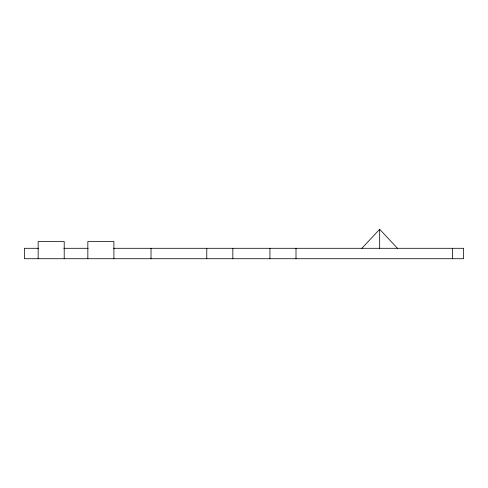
<?xml version="1.0" encoding="UTF-8"?>
<svg xmlns="http://www.w3.org/2000/svg" width="488" height="488" viewBox="0 0 488 488"><rect width="100%" height="100%" fill="white"/><g stroke="black" fill="none" stroke-linecap="round" stroke-linejoin="round"><path stroke-width="0.73" d="M361.876 248.3L379.67 229.275L397.464 248.3M38.546 248.3L24.4 248.3L24.4 258.725L463.6 258.725L463.6 248.3L113.552 248.3M63.818 248.3L88.194 248.3M452.516 248.3L452.516 258.725M379.67 229.275L379.67 248.3M296.002 248.3L296.002 258.725M269.943 248.3L269.943 258.725M232.837 248.3L232.837 258.725M206.778 248.3L206.778 258.725M151.024 248.3L151.024 258.725M113.905 258.725L113.905 241.523L87.84 241.523L87.84 258.725M64.209 258.725L64.209 241.523L38.149 241.523L38.149 258.725"/></g></svg>
